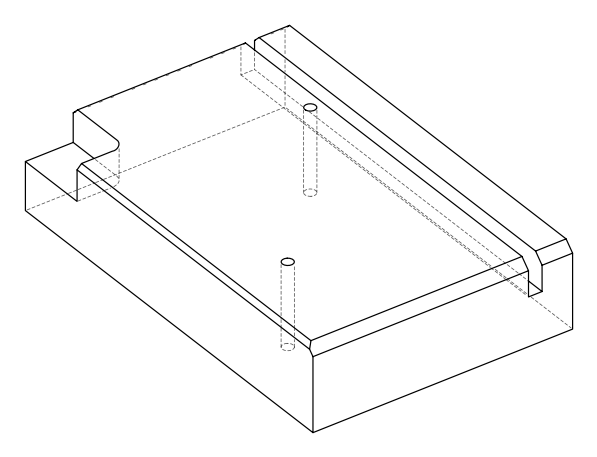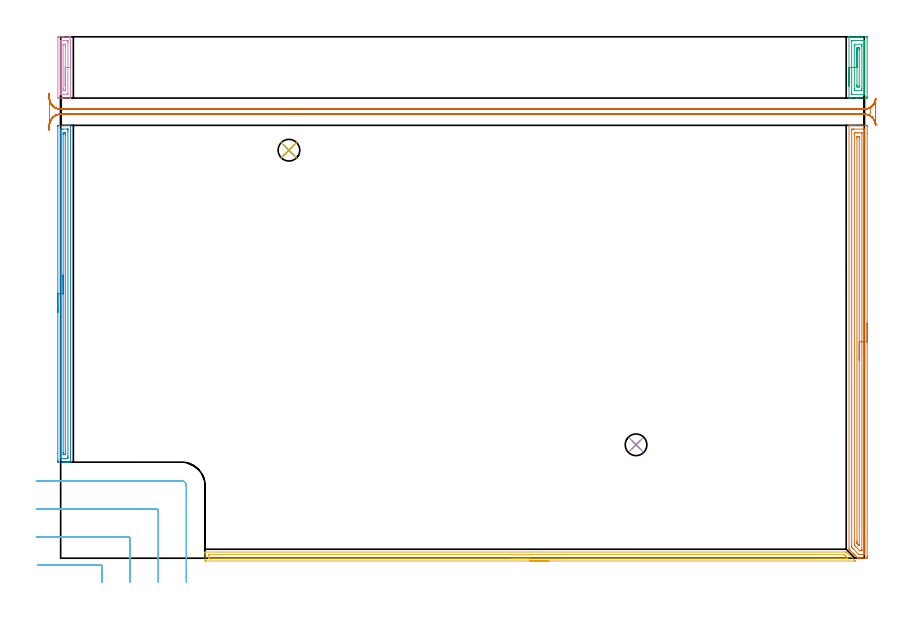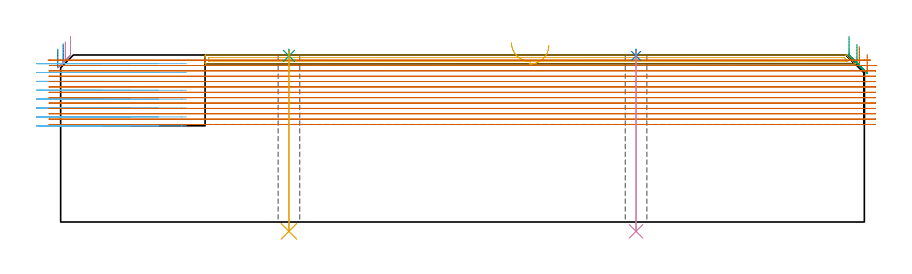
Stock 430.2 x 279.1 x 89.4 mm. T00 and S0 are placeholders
(PLAN: 11 operations, 4 tool changes, 51.4 min)
(1 AREA_MILL | FG_CHAMFER_SURFACE | UGT0205_001 | 7.58 min | 11158 mm3)
(2 AREA_MILL_1 | FG_CHAMFER_SURFACE_1 | UGT0205_001 | 4.51 min | 4380 mm3)
(3 AREA_MILL_2 | FG_CHAMFER_SURFACE_2 | UGT0205_001 | 1.25 min | 1773 mm3)
(4 AREA_MILL_3 | FG_CHAMFER_SURFACE_3 | UGT0205_001 | 0.97 min | 866 mm3)
(5 AREA_MILL_4 | FG_CHAMFER_SURFACE_4 | UGT0205_001 | 5.71 min | 4006 mm3)
(6 MILL_CORNER_NOTCH_RECTANGULAR | CORNER_NOTCH_RECTANGULAR | UGT0201_094 | Follow Part, ap 5, ae 75% | 6.49 min | 149157 mm3)
(7 MILL_RECTANGULAR_SLOT | SLOT_RECTANGULAR | NXT0201_011 | Follow Part, ap 3, ae 75% | 24.02 min | 232970 mm3)
(8 SPOT_DRILL | STEP1HOLE | NXT0321_9005460120000 | 0.03 min | 11 mm3)
(9 SPOT_DRILL_1 | STEP1HOLE_1 | NXT0321_9005460120000 | 0.03 min | 9 mm3)
(10 DRILL_THROUGH_HOLE_INTO_CENTER | STEP1HOLE | UGT0301_511 | 0.39 min | 9416 mm3)
(11 DRILL_THROUGH_HOLE_INTO_CENTER_1 | STEP1HOLE_1 | UGT0301_511 | 0.39 min | 9386 mm3)
(TOOL UGT0205_001 | Chamfer Mill 20 x 3 x 45 deg. | D20 FL50 Z2)
(TOOL UGT0201_094 | End mill 20 mm | D20 FL38 Z4)
(TOOL NXT0201_011 | ENDMILL 12mm [2P460-1200-NA 1630] | D12 FL38 Z6)
(TOOL NXT0321_9005460120000 | NC Spot Drill, 142deg, 12mm, Carbide, Uncoated | D12 PA142 FL30 Z2)
(TOOL UGT0301_511 | Carbide Drill 11.6 mm | D11.6 PA118 FL94 Z2)
(OP 1 AREA_MILL)
G17 G21 G94 G90
T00 M6
G54
G17 G0 G90 X431.7 Y125.85 S1061 M3
G43 Z99.4 H0
Z89.7
G94 G1 Y125.812 Z88.828 F250.
Y125.698 Z87.964
Y125.509 Z87.112
Y125.247 Z86.28
Y124.913 Z85.474
Y124.51 Z84.7
Y124.042 Z83.964
Y123.51 Z83.272
Y122.921 Z82.629
Y122.278 Z82.04
Y121.586 Z81.508
Y120.85 Z81.04
Y120.076 Z80.637
Y119.27 Z80.303
Y118.438 Z80.041
Y117.586 Z79.852
Y116.722 Z79.738
Y115.85 Z79.7
Y1.059
X431.699 Y0.617 Z79.701
X431.694 Y0.172 Z79.703
X431.691 Y0.01 Z79.705
X431.255 Y0. Z80.141
X428.612 Z82.784
X427.94 Z83.459
X427.103 Z84.297
X426.881 Z84.517
X426.85 Y0.001 Z84.548
X426.807 Y0.004 Z84.59
X426.781 Y0.022 Z84.617
X426.628 Y0.172 Z84.771
X426.208 Y0.592 Z85.192
X425.969 Y0.829 Z85.427
X425.362 Y1.438 Z86.038
X425.289 Y1.51 Z86.11
X425.088 Y1.71 Z86.308
X424.515 Y2.284 Z86.884
X424.396 Y2.404 Z87.003
X424.207 Y2.591 Z87.189
X422.608 Y4.19 Z88.788
X422.498 Y4.302 Z88.902
X422.398 Y4.402 Z89.002
X422.115 Y4.685 Z89.283
X422.006 Y4.796 Z89.391
X422. Y5.083 Z89.4
Y231.533
X422.001 Y231.694 Z89.389
X422.002 Y231.695
X422.338 Y231.7 Z89.061
X422.654 Z88.746
X423.326 Z88.069
X424.543 Z86.854
X425.088 Z86.306
X431.255 Z80.142
X431.531 Y231.697 Z79.867
X431.692 Y231.69 Z79.706
X431.699 Y231.526 Z79.699
X431.7 Y231.083 Z79.7
Y227.482
Y115.85
X430.286 Z81.114
X430.285 Y2.494 Z81.115
Y2.404
X430.279 Y2.012 Z81.121
X429.888 Y2.003 Z81.512
X429.493 Y2.001 Z81.907
X429.01 Y2. Z82.39
X427.489 Z83.911
X427.369 Z84.031
X427.308 Y2.002 Z84.092
X427.279 Y2.005 Z84.121
X427.266 Y2.01 Z84.134
X427.148 Y2.102 Z84.252
X424.168 Y5.083 Z87.232
X423.421 Y5.88 Z87.979
X423.42 Y5.977 Z87.98
X423.415 Y6.78 Z87.985
Y229.206
X423.416 Y229.296 Z87.984
X423.421 Y229.688 Z87.979
X423.812 Y229.697 Z87.588
X424.207 Y229.699 Z87.193
X424.69 Y229.7 Z86.71
X429.493 Y229.699 Z81.907
X429.979 Y229.697 Z81.421
X430.189 Y229.69 Z81.211
X430.279 Y229.662 Z81.121
X430.284 Y229.387 Z81.116
X430.285 Y229.296 Z81.115
X430.286 Y115.85 Z81.114
X428.872 Z82.528
X428.871 Y4.821 Z82.529
X428.866 Y4.19 Z82.534
X428.865 Y4.06 Z82.535
X428.856 Y4.01 Z82.544
X428.795 Y4.004 Z82.605
X428.612 Y4.002 Z82.788
X427.917 Z83.483
X427.731 Y4.008 Z83.669
X427.706 Y4.01 Z83.694
X427.679 Y4.031 Z83.721
X427.622 Y4.082 Z83.778
X427.51 Y4.19 Z83.89
X425.723 Y5.977 Z85.677
X425.088 Y6.622 Z86.312
X424.847 Y6.87 Z86.553
X424.836 Y7.126 Z86.564
X424.83 Y7.763 Z86.57
X424.829 Y8.026 Z86.571
Y226.879
X424.834 Y227.51 Z86.566
X424.835 Y227.64 Z86.565
X424.844 Y227.69 Z86.556
X424.905 Y227.696 Z86.495
X425.088 Y227.698 Z86.312
X425.782 Y227.7 Z85.618
X426.85 Z84.55
X428.425 Z82.975
X428.612 Y227.698 Z82.788
X428.799 Y227.693 Z82.601
X428.851 Y227.69 Z82.549
X428.865 Y227.683 Z82.535
X428.867 Y227.667 Z82.533
X428.87 Y227.597 Z82.53
X428.871 Y227.51 Z82.529
Y227.247
X428.872 Y115.85 Z82.528
X427.457 Z83.943
Y7.148
X427.455 Y6.87 Z83.945
X427.453 Y6.761 Z83.947
X427.451 Y6.719 Z83.949
X427.432 Y6.728 Z83.968
X427.283 Y6.87 Z84.117
X426.85 Y7.302 Z84.55
X426.395 Y7.763 Z85.005
X426.25 Y7.922 Z85.15
X426.247 Y8.071 Z85.153
X426.244 Y8.378 Z85.156
X426.243 Y8.657 Z85.157
Y9.272
Y224.83
X426.245 Y225.444 Z85.155
X426.248 Y225.65 Z85.152
X426.249 Y225.68 Z85.151
X426.262 Y225.69 Z85.138
X426.314 Y225.694 Z85.086
X426.421 Y225.697 Z84.979
X426.85 Y225.7 Z84.55
X426.873 Z84.527
X427.281 Y225.699 Z84.119
X427.383 Y225.696 Z84.017
X427.434 Y225.691 Z83.966
X427.451 Y225.688 Z83.949
X427.452 Y225.673 Z83.948
X427.455 Y225.569 Z83.945
X427.457 Y225.108 Z83.943
Y224.83
Y115.85
Y114.978 Z83.981
Y114.113 Z84.095
Y113.262 Z84.283
Y112.43 Z84.546
Y111.624 Z84.88
Y110.85 Z85.282
Y110.114 Z85.751
Y109.422 Z86.282
Y108.779 Z86.872
Y108.19 Z87.515
Y107.658 Z88.207
Y107.19 Z88.943
Y106.787 Z89.717
Y106.453 Z90.523
Y106.191 Z91.355
Y106.002 Z92.206
Y105.888 Z93.071
Y105.85 Z93.943
G0 Z99.4
M5
M2
(OP 2 AREA_MILL_1)
G17 G21 G94 G90
T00 M6
G54
G17 G0 G90 X-1.5 Y131.55 S1061 M3
G43 Z99.4 H0
Z92.6
G94 G1 Y131.588 Z91.728 F250.
Y131.702 Z90.864
Y131.891 Z90.012
Y132.153 Z89.18
Y132.487 Z88.374
Y132.89 Z87.6
Y133.358 Z86.864
Y133.89 Z86.172
Y134.479 Z85.529
Y135.122 Z84.94
Y135.814 Z84.409
Y136.55 Z83.94
Y137.324 Z83.537
Y138.13 Z83.203
Y138.962 Z82.941
Y139.813 Z82.752
Y140.678 Z82.638
Y141.55 Z82.6
Y231.113
X-1.497 Y231.459 Z82.601
X-1.492 Y231.69 Z82.604
X-1.158 Y231.7 Z82.938
X1.463 Z85.558
X2.059 Z86.156
X2.337 Z86.434
X2.932 Z87.029
X3.211 Z87.306
X3.767 Z87.866
X4.084 Z88.183
X5.082 Z89.181
X5.192 Y231.698 Z89.285
X5.297 Y231.69 Z89.388
X5.3 Y231.558 Z89.4
Y51.542
X5.297 Y51.41 Z89.389
X5.192 Y51.402 Z89.285
X5.082 Y51.4 Z89.181
X4.402 Z88.501
X3.767 Z87.866
X3.211 Z87.306
X2.932 Z87.029
X2.337 Z86.434
X2.059 Z86.156
X1.463 Z85.558
X-1.065 Z83.031
X-1.158 Y51.401 Z82.938
X-1.492 Y51.41 Z82.604
X-1.497 Y51.641 Z82.601
X-1.5 Y51.987 Z82.6
Y52.337
Y141.55
X-0.086 Z84.014
Y228.439
X-0.085 Y229.127 Z84.015
X-0.083 Y229.33 Z84.017
X-0.079 Y229.665 Z84.021
X0.236 Y229.691 Z84.336
X0.59 Y229.696 Z84.69
X1.101 Y229.7 Z85.201
X3.722 Y229.699 Z87.822
X3.842 Y229.696 Z87.942
X3.864 Y229.692 Z87.964
X3.879 Y229.687 Z87.979
X3.88 Y229.662 Z87.98
X3.884 Y229.534 Z87.984
X3.885 Y229.33 Z87.985
X3.886 Y228.641 Z87.986
Y54.661
X3.885 Y53.973 Z87.985
X3.883 Y53.77 Z87.983
X3.879 Y53.435 Z87.979
X3.564 Y53.409 Z87.664
X3.211 Y53.404 Z87.311
X2.699 Y53.4 Z86.799
X0.078 Y53.401 Z84.178
X-0.042 Y53.404 Z84.058
X-0.064 Y53.408 Z84.036
X-0.079 Y53.413 Z84.021
X-0.08 Y53.438 Z84.02
X-0.084 Y53.566 Z84.016
X-0.085 Y53.77 Z84.015
X-0.086 Y54.459 Z84.014
Y141.55
X1.328 Z85.428
X1.329 Y226.794 Z85.429
X1.334 Y227.548 Z85.434
X1.336 Y227.678 Z85.436
X1.463 Y227.69 Z85.563
X2.192 Y227.696 Z86.292
X2.337 Y227.69 Z86.437
X2.465 Y227.676 Z86.565
X2.468 Y227.548 Z86.568
X2.47 Y227.412 Z86.57
X2.471 Y226.657 Z86.571
X2.472 Y226.519 Z86.572
X2.471 Y56.306 Z86.571
X2.466 Y55.552 Z86.566
X2.464 Y55.422 Z86.564
X2.337 Y55.41 Z86.437
X1.608 Y55.404 Z85.708
X1.463 Y55.41 Z85.563
X1.335 Y55.424 Z85.435
X1.332 Y55.552 Z85.432
X1.33 Y55.688 Z85.43
X1.329 Y56.443 Z85.429
X1.328 Y56.581 Z85.428
Y141.55
Y142.422 Z85.467
Y143.286 Z85.58
Y144.138 Z85.769
Y144.97 Z86.032
Y145.776 Z86.365
Y146.55 Z86.768
Y147.286 Z87.237
Y147.978 Z87.768
Y148.621 Z88.357
Y149.21 Z89.001
Y149.741 Z89.693
Y150.21 Z90.428
Y150.613 Z91.202
Y150.947 Z92.008
Y151.209 Z92.84
Y151.398 Z93.692
Y151.512 Z94.557
Y151.55 Z95.428
G0 Z99.4
M5
M2
(OP 3 AREA_MILL_2)
G17 G21 G94 G90
T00 M6
G54
G17 G0 G90 X422.001 Y252.702 S1061 M3
G43 Z99.4 H0
G94 G1 Y252.74 Z98.528 F250.
Y252.853 Z97.663
Y253.042 Z96.811
Y253.304 Z95.979
Y253.638 Z95.173
Y254.041 Z94.399
Y254.509 Z93.663
Y255.04 Z92.971
Y255.63 Z92.328
Y256.273 Z91.738
Y256.965 Z91.207
Y257.701 Z90.738
Y258.474 Z90.335
Y259.28 Z90.002
Y260.112 Z89.739
X422.002 Y260.964 Z89.55
Y261.829 Z89.436
Y262.7 Z89.398
X422.004 Y278.605 Z89.396
X422.007 Y279.019 Z89.393
Y279.047 Z89.392
X422.008 Y279.055 Z89.391
X422.01 Y279.059 Z89.39
X422.019 Y279.09 Z89.379
X422.091 Y279.1 Z89.307
X426.06 Z85.339
X426.85 Z84.543
X431.255 Z80.141
X431.655 Y279.096 Z79.741
X431.691 Y279.09 Z79.704
X431.698 Y279.052 Z79.698
X431.7 Y278.613 Z79.7
Y247.225
X431.698 Y246.788 Z79.702
X431.693 Y246.348 Z79.703
X431.691 Y246.308 Z79.705
X431.255 Y246.3 Z80.141
X426.85 Z84.543
X426.06 Z85.339
X425.969 Z85.429
X422.445 Z88.953
X422.089 Y246.301 Z89.31
X422.005 Y246.31 Z89.393
X422. Y246.345 Z89.4
X422.002 Y262.7 Z89.398
X423.416 Z87.984
X423.418 Y276.752 Z87.982
X423.419 Y276.844 Z87.981
X423.423 Y277.042 Z87.977
X423.424 Y277.082 Z87.976
X423.528 Y277.09 Z87.872
X423.698 Y277.095 Z87.702
X423.953 Y277.099 Z87.447
X430.12 Z81.28
X430.222 Y277.095 Z81.178
X430.255 Y277.091 Z81.145
X430.279 Y277.085 Z81.121
X430.281 Y277.04 Z81.119
X430.285 Y276.934 Z81.115
Y276.844
X430.286 Y276.049 Z81.114
X430.285 Y248.644 Z81.115
X430.279 Y248.317 Z81.121
X430.172 Y248.31 Z81.228
X430.002 Y248.305 Z81.398
X429.747 Y248.3 Z81.653
X423.58 Y248.301 Z87.82
X423.478 Y248.305 Z87.922
X423.446 Y248.309 Z87.954
X423.421 Y248.315 Z87.979
X423.419 Y248.36 Z87.981
X423.416 Y248.466 Z87.984
X423.415 Y248.556 Z87.985
Y249.351
X423.416 Y262.7 Z87.984
X424.83 Z86.57
X424.832 Y274.192 Z86.568
X424.833 Y274.448 Z86.567
X424.839 Y275.076 Z86.561
X425.066 Y275.099 Z86.334
X428.589 Y275.1 Z82.811
X428.612 Y275.098 Z82.788
X428.864 Y275.076 Z82.536
X428.869 Y274.819 Z82.531
X428.871 Y274.192 Z82.529
X428.872 Y273.932 Z82.528
X428.871 Y251.208 Z82.529
X428.87 Y250.948 Z82.53
X428.865 Y250.324 Z82.535
X428.635 Y250.301 Z82.765
X425.111 Y250.3 Z86.289
X425.088 Y250.302 Z86.312
X424.836 Y250.324 Z86.564
X424.832 Y250.581 Z86.568
X424.829 Y251.208 Z86.571
Y251.468
X424.83 Y262.7 Z86.57
X426.244 Z85.156
X426.246 Y272.424 Z85.154
X426.247 Y273.029 Z85.153
X426.25 Y273.07 Z85.15
X426.252 Y273.086 Z85.148
X426.262 Y273.09 Z85.138
X426.345 Y273.095 Z85.055
X426.513 Y273.098 Z84.887
X426.85 Y273.1 Z84.55
X427.058 Z84.342
X427.274 Y273.099 Z84.126
X427.382 Y273.095 Z84.018
X427.435 Y273.09 Z83.965
X427.451 Y273.086 Z83.949
X427.452 Y273.071 Z83.948
X427.456 Y272.7 Z83.944
X427.457 Y272.424 Z83.943
Y271.815
Y252.976
X427.455 Y252.368 Z83.945
X427.453 Y252.327 Z83.947
X427.451 Y252.312 Z83.949
X427.438 Y252.31 Z83.962
X427.355 Y252.304 Z84.045
X427.187 Y252.301 Z84.213
X426.85 Y252.3 Z84.55
X426.642 Z84.758
X426.427 Y252.302 Z84.973
X426.319 Y252.305 Z85.081
X426.266 Y252.31 Z85.134
X426.25 Y252.314 Z85.15
X426.249 Y252.329 Z85.151
X426.245 Y252.699 Z85.155
X426.244 Y252.976 Z85.156
X426.243 Y253.584 Z85.157
X426.244 Y262.7 Z85.156
X426.245 Y263.572 Z85.193
Y264.437 Z85.307
Y265.288 Z85.496
Y266.12 Z85.758
Y266.926 Z86.092
Y267.7 Z86.495
Y268.436 Z86.963
Y269.128 Z87.494
Y269.771 Z88.084
Y270.361 Z88.727
Y270.892 Z89.419
Y271.361 Z90.155
X426.246 Y271.764 Z90.928
Y272.098 Z91.734
Y272.36 Z92.566
Y272.549 Z93.418
Y272.663 Z94.283
Y272.701 Z95.154
G0 Z99.4
M5
M2
(OP 4 AREA_MILL_3)
G17 G21 G94 G90
T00 M6
G54
G17 G0 G90 X5.3 Y272.7 S1061 M3
G43 Z99.4 H0
G94 G1 Y272.662 Z98.528 F250.
Y272.548 Z97.663
Y272.359 Z96.812
Y272.097 Z95.98
Y271.763 Z95.174
Y271.36 Z94.4
Y270.892 Z93.664
Y270.36 Z92.972
Y269.771 Z92.329
Y269.128 Z91.739
Y268.436 Z91.208
Y267.7 Z90.74
Y266.926 Z90.337
Y266.12 Z90.003
Y265.288 Z89.741
Y264.436 Z89.552
Y263.572 Z89.438
Y262.7 Z89.4
Y246.345
X5.296 Y246.31 Z89.392
X5.23 Y246.3 Z89.328
X1.373 Z85.472
X0.59 Z84.683
X-1.065 Z83.03
X-1.158 Y246.302 Z82.937
X-1.491 Y246.31 Z82.605
X-1.495 Y246.446 Z82.601
X-1.499 Y246.787
Y278.612
X-1.495 Y278.954
X-1.49 Y279.09 Z82.605
X-1.158 Y279.1 Z82.937
X0.59 Z84.683
X1.373 Z85.472
X1.463 Z85.562
X4.958 Z89.056
X5.232 Y279.099 Z89.33
X5.296 Y279.09 Z89.392
X5.3 Y279.054 Z89.4
Y262.7
X3.886 Z87.986
X3.885 Y248.757 Z87.985
X3.883 Y248.556 Z87.983
X3.88 Y248.385 Z87.98
X3.877 Y248.31 Z87.977
X3.715 Y248.306 Z87.815
X3.462 Y248.301 Z87.562
X0.59 Y248.3 Z84.69
X-0.034 Y248.302 Z84.066
X-0.067 Y248.307 Z84.033
X-0.079 Y248.31 Z84.021
X-0.081 Y248.35 Z84.019
X-0.084 Y248.556 Z84.016
X-0.086 Y249.239 Z84.014
Y249.44
X-0.085 Y276.643 Z84.015
X-0.083 Y276.844 Z84.017
X-0.08 Y277.015 Z84.02
X-0.077 Y277.09 Z84.023
X0.085 Y277.094 Z84.185
X0.338 Y277.099 Z84.438
X3.211 Y277.1 Z87.311
X3.834 Y277.098 Z87.934
X3.867 Y277.093 Z87.967
X3.879 Y277.09 Z87.979
X3.881 Y277.05 Z87.981
X3.884 Y276.844 Z87.984
X3.886 Y276.161 Z87.986
Y275.96
Y262.7
X2.472 Z86.572
X2.471 Y251.072 Z86.571
X2.464 Y250.324 Z86.564
X2.358 Y250.302 Z86.458
X2.337 Y250.301 Z86.437
X1.485 Z85.585
X1.463 Y250.304 Z85.563
X1.336 Y250.324 Z85.436
X1.333 Y250.456 Z85.433
X1.329 Y251.208 Z85.429
Y251.344
Y274.328
X1.336 Y275.076 Z85.436
X1.442 Y275.097 Z85.542
X1.463 Y275.099 Z85.563
X2.315 Z86.415
X2.337 Y275.096 Z86.437
X2.464 Y275.076 Z86.564
X2.467 Y274.944 Z86.567
X2.471 Y274.192 Z86.571
Y274.056
X2.472 Y262.7 Z86.572
Y261.828 Z86.61
Y260.964 Z86.723
Y260.112 Z86.912
Y259.28 Z87.175
Y258.474 Z87.508
Y257.7 Z87.911
Y256.964 Z88.38
Y256.272 Z88.911
Y255.629 Z89.5
Y255.04 Z90.144
Y254.509 Z90.836
Y254.04 Z91.572
Y253.637 Z92.345
Y253.303 Z93.151
Y253.041 Z93.983
Y252.852 Z94.835
Y252.738 Z95.7
Y252.7 Z96.572
G0 Z99.4
M5
M2
(OP 5 AREA_MILL_4)
G17 G21 G94 G90
T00 M6
G54
G17 G0 G90 X261.3 Y-1.5 S1061 M3
G43 Z99.4 H0
Z94.6
G94 G1 X261.262 Z93.728 F250.
X261.148 Z92.864
X260.959 Z92.012
X260.697 Z91.18
X260.363 Z90.374
X259.96 Z89.6
X259.492 Z88.864
X258.96 Z88.172
X258.371 Z87.529
X257.728 Z86.94
X257.036 Z86.408
X256.3 Z85.94
X255.526 Z85.537
X254.72 Z85.203
X253.888 Z84.941
X253.036 Z84.752
X252.172 Z84.638
X251.3 Z84.6
X77.923
X77.316 Y-1.493 Z84.604
X77.307 Y-1.491 Z84.605
X77.3 Y-0.886 Z85.209
Y1.793 Z87.888
Y2.497 Z88.596
Y2.817 Z88.916
X77.307 Y3.237 Z89.328
X77.31 Y3.297 Z89.388
X77.476 Y3.3 Z89.4
X420.209
X420.497 Y3.295 Z89.388
X420.514 Y3.287 Z89.383
X421.102 Y2.698 Z88.797
X424.975 Y-1.175 Z84.925
X425.134 Y-1.333 Z84.764
X425.273 Y-1.476 Z84.622
X425.283 Y-1.494 Z84.603
X425.273 Y-1.499 Z84.599
X251.3 Y-1.5 Z84.6
Y-0.086 Z86.014
X79.71
X79.317 Y-0.079 Z86.021
X79.31 Y-0.051 Z86.049
X79.307 Y0.007 Z86.107
X79.301 Y0.416 Z86.516
Y1.793 Z87.893
X79.303 Y1.844 Z87.944
X79.306 Y1.869 Z87.969
X79.308 Y1.876 Z87.976
X79.34 Y1.879 Z87.979
X79.525 Y1.884 Z87.984
X79.618 Y1.885 Z87.985
X419.223
X419.315 Y1.884 Z87.984
X419.407 Y1.88 Z87.98
X419.461 Y1.877 Z87.977
X419.492 Y1.851 Z87.951
X419.554 Y1.793 Z87.893
X420.209 Y1.142 Z87.242
X420.45 Y0.9 Z87.
X421.102 Y0.247 Z86.347
X421.336 Y0.007 Z86.107
X421.407 Y-0.068 Z86.032
X421.287 Y-0.079 Z86.021
X421.193 Y-0.083 Z86.017
X421.102 Y-0.085 Z86.015
X420.301 Y-0.086 Z86.014
X251.3
X250.428 Z86.052
X249.564 Z86.166
X248.712 Z86.355
X247.88 Z86.617
X247.074 Z86.951
X246.3 Z87.354
X245.564 Z87.823
X244.872 Z88.354
X244.229 Z88.943
X243.64 Z89.586
X243.108 Z90.278
X242.64 Z91.014
X242.237 Z91.788
X241.903 Z92.594
X241.641 Z93.426
X241.452 Z94.278
X241.338 Z95.143
X241.3 Z96.014
G0 Z99.4
M5
M2
(OP 6 MILL_CORNER_NOTCH_RECTANGULAR)
G17 G21 G94 G90
T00 M6
G54
G17 G0 G90 X22.3 Y-13. S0 M3
G43 Z99.523 H0
Z84.77
G94 G1 Y-10. F250.
Y-4.595 F500.
G3 X21.305 Y-3.6 R1.
G1 X-9.33
X-12.33 F250.
G0 Z99.523
X37.3 Y-13.
Z84.77
G1 Y-10.
Y10.405 F500.
G3 X36.305 Y11.4 R1.
G1 X-10.
X-13. F250.
G0 Z99.523
X52.3 Y-13.
Z84.77
G1 Y-10.
Y25.405 F500.
G3 X51.305 Y26.4 R1.
G1 X-10.
X-13. F250.
G0 Z99.523
X67.3 Y-13.
Z84.77
G1 Y-10.
Y38.7 F500.
G3 X64.6 Y41.4 R2.7
G1 X-10.
X-13. F250.
G0 Z99.523
X22.3 Y-13.
Z80.018
G1 Y-10.
Y-4.595 F500.
G3 X21.305 Y-3.6 R1.
G1 X-9.33
X-12.33 F250.
G0 Z99.523
X37.3 Y-13.
Z80.018
G1 Y-10.
Y10.405 F500.
G3 X36.305 Y11.4 R1.
G1 X-10.
X-13. F250.
G0 Z99.523
X52.3 Y-13.
Z80.018
G1 Y-10.
Y25.405 F500.
G3 X51.305 Y26.4 R1.
G1 X-10.
X-13. F250.
G0 Z99.523
X67.3 Y-13.
Z80.018
G1 Y-10.
Y38.7 F500.
G3 X64.6 Y41.4 R2.7
G1 X-10.
X-13. F250.
G0 Z99.523
X22.3 Y-13.
Z75.265
G1 Y-10.
Y-4.595 F500.
G3 X21.305 Y-3.6 R1.
G1 X-9.33
X-12.33 F250.
G0 Z99.523
X37.3 Y-13.
Z75.265
G1 Y-10.
Y10.405 F500.
G3 X36.305 Y11.4 R1.
G1 X-10.
X-13. F250.
G0 Z99.523
X52.3 Y-13.
Z75.265
G1 Y-10.
Y25.405 F500.
G3 X51.305 Y26.4 R1.
G1 X-10.
X-13. F250.
G0 Z99.523
X67.3 Y-13.
Z75.265
G1 Y-10.
Y38.7 F500.
G3 X64.6 Y41.4 R2.7
G1 X-10.
X-13. F250.
G0 Z99.523
X22.3 Y-13.
Z70.512
G1 Y-10.
Y-4.595 F500.
G3 X21.305 Y-3.6 R1.
G1 X-9.33
X-12.33 F250.
G0 Z99.523
X37.3 Y-13.
Z70.512
G1 Y-10.
Y10.405 F500.
G3 X36.305 Y11.4 R1.
G1 X-10.
X-13. F250.
G0 Z99.523
X52.3 Y-13.
Z70.512
G1 Y-10.
Y25.405 F500.
G3 X51.305 Y26.4 R1.
G1 X-10.
X-13. F250.
G0 Z99.523
X67.3 Y-13.
Z70.512
G1 Y-10.
Y38.7 F500.
G3 X64.6 Y41.4 R2.7
G1 X-10.
X-13. F250.
G0 Z99.523
X22.3 Y-13.
Z65.759
G1 Y-10.
Y-4.595 F500.
G3 X21.305 Y-3.6 R1.
G1 X-9.33
X-12.33 F250.
G0 Z99.523
X37.3 Y-13.
Z65.759
G1 Y-10.
Y10.405 F500.
G3 X36.305 Y11.4 R1.
G1 X-10.
X-13. F250.
G0 Z99.523
X52.3 Y-13.
Z65.759
G1 Y-10.
Y25.405 F500.
G3 X51.305 Y26.4 R1.
G1 X-10.
X-13. F250.
G0 Z99.523
X67.3 Y-13.
Z65.759
G1 Y-10.
Y38.7 F500.
G3 X64.6 Y41.4 R2.7
G1 X-10.
X-13. F250.
G0 Z99.523
X22.3 Y-13.
Z61.006
G1 Y-10.
Y-4.595 F500.
G3 X21.305 Y-3.6 R1.
G1 X-9.33
X-12.33 F250.
G0 Z99.523
X37.3 Y-13.
Z61.006
G1 Y-10.
Y10.405 F500.
G3 X36.305 Y11.4 R1.
G1 X-10.
X-13. F250.
G0 Z99.523
X52.3 Y-13.
Z61.006
G1 Y-10.
Y25.405 F500.
G3 X51.305 Y26.4 R1.
G1 X-10.
X-13. F250.
G0 Z99.523
X67.3 Y-13.
Z61.006
G1 Y-10.
Y38.7 F500.
G3 X64.6 Y41.4 R2.7
G1 X-10.
X-13. F250.
G0 Z99.523
X22.3 Y-13.
Z56.253
G1 Y-10.
Y-4.595 F500.
G3 X21.305 Y-3.6 R1.
G1 X-9.33
X-12.33 F250.
G0 Z99.523
X37.3 Y-13.
Z56.253
G1 Y-10.
Y10.405 F500.
G3 X36.305 Y11.4 R1.
G1 X-10.
X-13. F250.
G0 Z99.523
X52.3 Y-13.
Z56.253
G1 Y-10.
Y25.405 F500.
G3 X51.305 Y26.4 R1.
G1 X-10.
X-13. F250.
G0 Z99.523
X67.3 Y-13.
Z56.253
G1 Y-10.
Y38.7 F500.
G3 X64.6 Y41.4 R2.7
G1 X-10.
X-13. F250.
G0 Z99.523
X22.3 Y-13.
Z51.5
G1 Y-10.
Y-4.595 F500.
G3 X21.305 Y-3.6 R1.
G1 X-9.33
X-12.33 F250.
G0 Z99.523
X37.3 Y-13.
Z51.5
G1 Y-10.
Y10.405 F500.
G3 X36.305 Y11.4 R1.
G1 X-10.
X-13. F250.
G0 Z99.523
X52.3 Y-13.
Z51.5
G1 Y-10.
Y25.405 F500.
G3 X51.305 Y26.4 R1.
G1 X-10.
X-13. F250.
G0 Z99.523
X67.3 Y-13.
Z51.5
G1 Y-10.
Y38.7 F500.
G3 X64.6 Y41.4 R2.7
G1 X-10.
X-13. F250.
G0 Z99.523
M5
M2
(OP 7 MILL_RECTANGULAR_SLOT)
G17 G21 G94 G90
T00 M6
G54
G17 G0 G90 X-6.708 Y231.709 S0 M3
G43 Z99.523 H1
Z86.652
G94 G1 X-5.363 Y234.39 F250.
G2 X0. Y237.7 R6. F500.
G1 X430.2
G2 X433.106 Y236.949 R6.
G3 X433.104 Y241.05 R6.
G2 X430.2 Y240.3 R6.
G1 X0.
G2 X-5.362 Y243.608 R6.
G1 X-6.708 Y246.289 F250.
G0 Z99.523
X436.908 Y246.299
Z83.781
G1 X435.566 Y243.616
G2 X430.2 Y240.3 R6. F500.
G1 X0.
G2 X-5.877 Y245.09 R6.
G1 X-5.906 Y245.095
G3 X-6. Y244.039 R6.
G1 Y233.907
G3 X-5.911 Y232.88 R6.
G1 X-5.882 Y232.885
G2 X0. Y237.7 R6.
G1 X430.2
G2 X435.556 Y234.403 R6.
G1 X436.908 Y231.725 F250.
G0 Z99.523
X-6.27 Y229.314
Z80.91
G1 X-5.97 Y232.299
G2 X0. Y237.7 R6. F500.
G1 X430.2
G2 X436.068 Y232.953 R6.
G1 X436.097 Y232.948
G3 X436.2 Y234.042 R6.
G1 Y243.886
G3 X436.09 Y245.019 R6.
G1 X436.06 Y245.013
G2 X430.2 Y240.3 R6.
G1 X0.
G2 X-5.97 Y245.701 R6.
G1 X-6.27 Y248.686 F250.
G0 Y229.314 Z78.039
G1 X-5.97 Y232.299
G2 X0. Y237.7 R6. F500.
G1 X430.2
G2 X436.19 Y232.046 R6.
G1 X436.2
Y245.954
X436.19
G2 X430.2 Y240.3 R6.
G1 X0.
G2 X-5.97 Y245.701 R6.
G1 X-6.27 Y248.686 F250.
G0 Y229.314 Z75.168
G1 X-5.97 Y232.299
G2 X0. Y237.7 R6. F500.
G1 X430.2
G2 X436.19 Y232.046 R6.
G1 X436.2
Y245.954
X436.19
G2 X430.2 Y240.3 R6.
G1 X0.
G2 X-5.97 Y245.701 R6.
G1 X-6.27 Y248.686 F250.
G0 Y229.314 Z72.297
G1 X-5.97 Y232.299
G2 X0. Y237.7 R6. F500.
G1 X430.2
G2 X436.19 Y232.046 R6.
G1 X436.2
Y245.954
X436.19
G2 X430.2 Y240.3 R6.
G1 X0.
G2 X-5.97 Y245.701 R6.
G1 X-6.27 Y248.686 F250.
G0 Y229.314 Z69.426
G1 X-5.97 Y232.299
G2 X0. Y237.7 R6. F500.
G1 X430.2
G2 X436.19 Y232.046 R6.
G1 X436.2
Y245.954
X436.19
G2 X430.2 Y240.3 R6.
G1 X0.
G2 X-5.97 Y245.701 R6.
G1 X-6.27 Y248.686 F250.
G0 Y229.314 Z66.555
G1 X-5.97 Y232.299
G2 X0. Y237.7 R6. F500.
G1 X430.2
G2 X436.19 Y232.046 R6.
G1 X436.2
Y245.954
X436.19
G2 X430.2 Y240.3 R6.
G1 X0.
G2 X-5.97 Y245.701 R6.
G1 X-6.27 Y248.686 F250.
G0 Y229.314 Z63.684
G1 X-5.97 Y232.299
G2 X0. Y237.7 R6. F500.
G1 X430.2
G2 X436.19 Y232.046 R6.
G1 X436.2
Y245.954
X436.19
G2 X430.2 Y240.3 R6.
G1 X0.
G2 X-5.97 Y245.701 R6.
G1 X-6.27 Y248.686 F250.
G0 Y229.314 Z60.813
G1 X-5.97 Y232.299
G2 X0. Y237.7 R6. F500.
G1 X430.2
G2 X436.19 Y232.046 R6.
G1 X436.2
Y245.954
X436.19
G2 X430.2 Y240.3 R6.
G1 X0.
G2 X-5.97 Y245.701 R6.
G1 X-6.27 Y248.686 F250.
G0 Y229.314 Z57.942
G1 X-5.97 Y232.299
G2 X0. Y237.7 R6. F500.
G1 X430.2
G2 X436.19 Y232.046 R6.
G1 X436.2
Y245.954
X436.19
G2 X430.2 Y240.3 R6.
G1 X0.
G2 X-5.97 Y245.701 R6.
G1 X-6.27 Y248.686 F250.
G0 Y229.314 Z55.071
G1 X-5.97 Y232.299
G2 X0. Y237.7 R6. F500.
G1 X430.2
G2 X436.19 Y232.046 R6.
G1 X436.2
Y245.954
X436.19
G2 X430.2 Y240.3 R6.
G1 X0.
G2 X-5.97 Y245.701 R6.
G1 X-6.27 Y248.686 F250.
G0 Y229.314 Z52.2
G1 X-5.97 Y232.299
G2 X0. Y237.7 R6. F500.
G1 X430.2
G2 X436.19 Y232.046 R6.
G1 X436.2
Y245.954
X436.19
G2 X430.2 Y240.3 R6.
G1 X0.
G2 X-5.97 Y245.701 R6.
G1 X-6.27 Y248.686 F250.
G0 Z99.523
M5
M2
(OP 8 SPOT_DRILL)
G17 G21 G94 G90
T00 M6
G54
G17 G0 G90 X308. Y60.7 S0 M3
G43 Z99.4 H0
G94 G81 G98 Z88.901 F250. R92.4
G80
M5
M2
(OP 9 SPOT_DRILL_1)
G17 G21 G94 G90
T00 M6
G54
G17 G0 G90 X122.2 Y218.4 S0 M3
G43 Z99.4 H0
G94 G81 G98 Z88.901 F250. R92.4
G80
M5
M2
(OP 10 DRILL_THROUGH_HOLE_INTO_CENTER)
G17 G21 G94 G90
T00 M6
G54
G17 G0 G90 X308. Y60.7 S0 M3
G43 Z99.4 H0
G94 G73 G98 Z-4.985 F250. Q10.487 R91.4
G80
M5
M2
(OP 11 DRILL_THROUGH_HOLE_INTO_CENTER_1)
G17 G21 G94 G90
T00 M6
G54
G17 G0 G90 X122.2 Y218.4 S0 M3
G43 Z99.4 H0
G94 G73 G98 Z-4.985 F250. Q10.487 R91.4
G80
M5
M2
